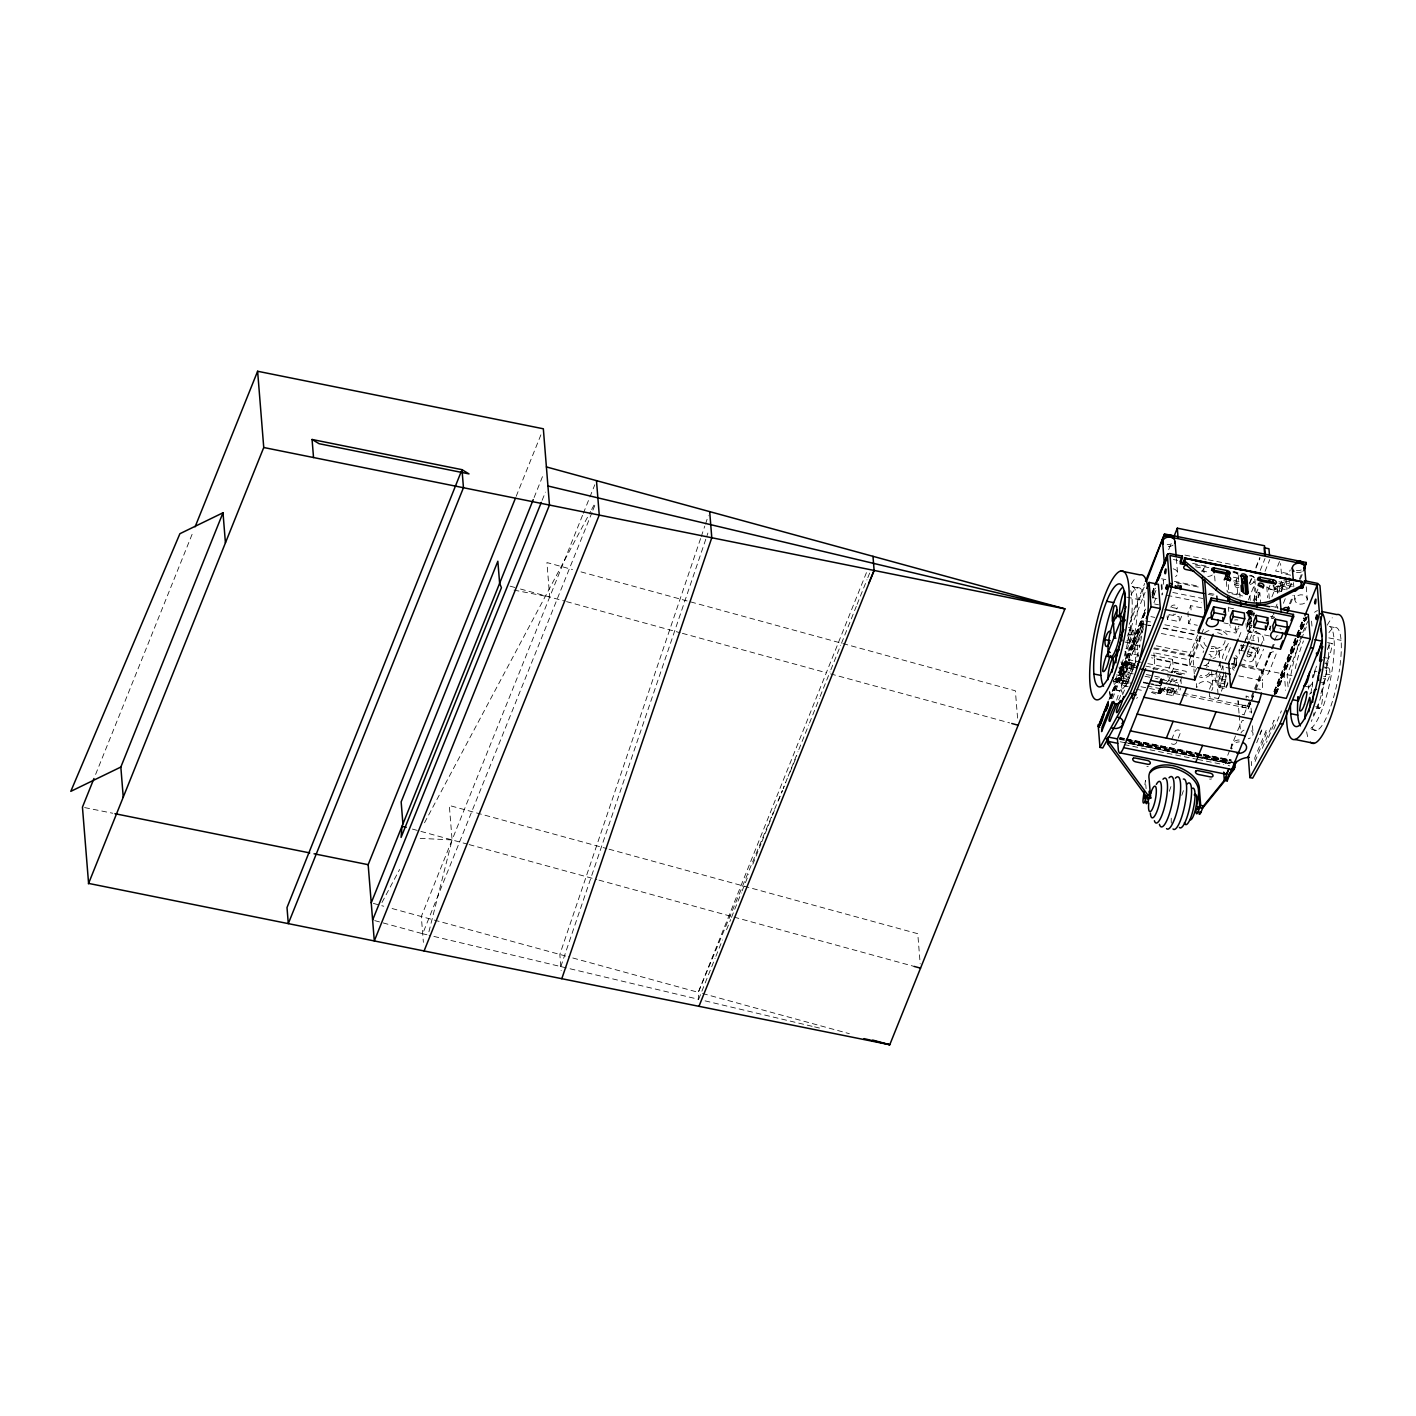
<?xml version="1.0" encoding="UTF-8"?>
<svg xmlns="http://www.w3.org/2000/svg" width="1416" height="1416" viewBox="0 0 1416 1416"><rect width="100%" height="100%" fill="white"/><g stroke="black" fill="none" stroke-linecap="round" stroke-linejoin="round"><path stroke-width="0.75" stroke-dasharray="5 3.75" d="M1319.677 681.999L1325.465 683.131A13.983 3.221 -78.6 0 0 1329.872 674.759L1329.925 672.688A13.965 3.221 -78.6 0 0 1328.137 667.892L1327.465 668.281A13.965 3.221 -78.6 0 0 1325.96 670.388M1320.933 693.539L1326.279 673.556L1326.81 662.352L1324.757 661.945M1312.207 687.096L1312.738 681.928M1236.044 664.069L1236.646 658.635L1235.513 657.502L1233.194 667.219L1234.327 668.352L1236.044 664.069L1232.61 663.378M1247.124 654.865C1245.761 658.776 1253.443 655.98 1247.85 654.723M1144.907 784.765L1145.438 780.446L1146.093 788.659M1128.8 683.539L1128.906 680.158L1128.092 681.078M1201.848 571.675L1203.848 568.329A6.23 4.726 -4.6 0 1 1208.308 566.913M1247.496 612.615L1249.337 610.349L1250.151 611.004L1247.921 613.783L1248.346 615.783L1250.717 613.535L1250.593 610.845L1246.452 612.526M1250.151 611.004L1250.505 612.685L1248.204 614.863M1313.676 676.476L1316.455 666.139M428.924 931.763L452.093 839.936L449.315 805.474L606.88 848.609M700.566 538.576L559.833 954.437L561.143 970.615M701.274 536.505L704.779 526.133M705.487 524.062L708.283 515.76M560.825 966.579L707.894 533.053M1169.28 791.332L1171.262 785.668M1181.758 795.385L1183.475 790.5M1327.305 649.714L1328.066 647.678A13.983 3.221 -78.6 0 1 1332.173 643.519L1326.969 642.475M1220.574 661.449L1214.981 675.609L1215.494 682.052L1224.327 683.84L1221.371 691.22M866.433 572.648L698.283 992.333L698.619 999.324L429.066 935.268M1250.487 616.19L1251.39 627.465L1249.532 627.093L1248.629 615.818L1250.487 616.19L1248.983 619.925L1247.124 619.535L1248.098 631.66L1270.046 636.067M95.615 774.41L193.479 530.876M516.185 496.326L541.691 432.871M534.097 497.547L543.107 475.086M582.525 515.335L421.313 916.524L423.384 942.366M583.339 513.3L589.091 498.998M589.906 496.963L594.826 484.715M374.709 920.612L422.694 933.746L592.1 512.203M592.915 510.149L595.393 504.007M698.619 999.324L704.371 985.005M705.186 982.952L715.045 958.402M715.876 956.349L722.443 939.976M726.55 929.746L730.656 919.515M731.47 917.462L741.329 892.894M742.143 890.859L748.728 874.486M752.834 864.238L761.047 843.777M761.861 841.724L771.72 817.174M772.534 815.12L774.995 808.979M778.287 800.801L782.393 790.57L772.198 815.014M787.314 778.287L783.207 788.517L785.774 782.411M788.146 776.234L797.987 751.666M798.819 749.63L808.678 725.063M809.492 723.027L819.351 698.46M820.165 696.406L830.024 671.857M830.838 669.803L840.697 645.236M841.529 643.2L856.308 606.349M857.123 604.313L866.981 579.746M867.796 577.693L870.274 571.568M1130.729 618.155L1144.677 583.445M1129.26 624.261L1144.836 585.481M1127.525 636.103L1145.101 592.384M1141.455 662.316L1128.623 659.732L1128.871 662.706L1121.596 680.83L1120.445 666.547L1121.791 663.166L1134.57 665.75M1134.729 667.715L1121.95 665.148L1122.959 662.653L1135.774 665.237M1168.678 549.691L1171.811 541.868M1108.958 699.734L1145.562 609.057M1151.951 592.879L1154.412 586.737M1109.666 698.796L1144.978 610.951M1152.358 592.561L1154.005 588.49M1109.932 698.69L1145.526 610.774M1152.093 594.419L1154.553 588.295M1110.533 698.584L1145.013 612.774M1152.412 594.384L1154.872 588.26M1110.87 698.566L1145.349 612.756M1151.934 596.419L1155.208 588.242M1111.224 698.584L1143.243 618.916M1152.27 596.437L1155.562 588.26M1135.88 662.157L1134.411 643.944L1143.208 622.084M1152.783 598.225L1155.987 590.277L1152.801 598.384M1112.569 698.495L1143.756 620.863M1128.163 686.601L1121.968 685.344L1118.552 681.061L1121.366 678.016L1128.623 659.732M1143.066 626.598L1127.083 666.352L1125.791 650.174M1138.783 655.236L1132.393 653.944L1142.163 629.624L1141.385 620.066M1125.561 672.37L1128.871 664.122L1134.659 665.29M1122.357 681.397L1129.703 663.077M1143.579 628.598L1137.19 644.51L1138.163 656.635M1153.969 602.756L1155.562 598.791M1121.968 685.344L1124.658 678.618L1121.26 674.335L1124.074 671.29L1130.287 672.547L1127.578 679.273L1130.977 683.556M1116.658 700.106C1122.003 681.361 1123.277 691.964 1118.516 700.017M1124.64 680.618A2.584 1.575 21.9 0 1 1126.977 683.574A2.584 1.575 21.9 0 1 1122.693 682.724A2.584 1.575 21.9 0 1 1124.64 680.618L1127.331 673.91A2.584 1.575 21.9 0 1 1129.685 676.848A2.584 1.575 21.9 0 1 1125.401 675.998A2.584 1.575 21.9 0 1 1127.331 673.91M1129.685 668.033A2.584 1.575 21.9 0 1 1132.039 670.989A2.584 1.575 21.9 0 1 1127.755 670.122A2.584 1.575 21.9 0 1 1129.685 668.033L1131.986 662.316M1124.906 683.981L1127.614 677.273M1129.968 671.396L1132.269 665.679M1122.622 694.654L1134.552 664.918A2.584 1.575 21.9 0 1 1130.641 664.971A2.584 1.575 21.9 0 1 1130.959 662.263A2.584 1.575 21.9 0 1 1134.588 664.493M1181.599 616.314L1179.457 621.677L1167.386 619.252L1170.271 612.101M1159.014 683.273L1161.297 677.574L1164.235 679.68M1159.492 683.432L1161.775 677.733M1201.494 607.818L1190.732 605.659L1187.865 612.809L1188.732 623.553L1197.334 625.288M1159.934 683.627L1162.235 677.928M1160.377 683.857L1162.66 678.158M1151.314 692.247C1166.926 699.787 1157.704 684.247 1163.067 678.423M1157.668 693.539L1163.439 678.707M1158.164 693.61L1161.226 686.017L1143.756 682.512M1158.66 693.645L1161.704 686.052M1151.332 655.112L1172.572 659.396L1167.651 671.662L1180.466 674.228M1159.12 693.628L1162.164 686.034M1159.562 693.575L1162.607 685.981M1159.952 693.486L1163.014 685.893M1160.323 693.344L1162.607 687.645M1160.642 693.167L1162.943 687.468M1188.732 623.553L1190.874 618.19M1160.908 692.955L1163.704 686.105M1177.032 689.203L1172.873 695.592L1166.66 694.353L1163.262 690.052L1164.607 686.689M1167.05 690.389L1168.395 687.025M1169.758 683.663L1172.112 677.804A2.584 1.575 21.9 0 0 1174.023 680.211A2.584 1.575 21.9 0 0 1176.944 679.645L1174.59 685.503M1172.979 678.352L1171.652 681.645L1155.651 678.423M1166.66 694.353L1169.351 687.627M1169.333 689.627A2.584 1.575 21.9 0 1 1171.669 692.583A2.584 1.575 21.9 0 1 1167.403 691.716A2.584 1.575 21.9 0 1 1169.333 689.627L1170.678 686.264M1169.598 692.99L1171.634 687.946M1171.882 692.229L1173.245 688.866M1172.873 695.592L1175.563 688.884L1166.076 687.025L1163.262 690.052M1197.582 634.952L1189.139 655.962L1189.918 665.52L1151.562 657.803M1182.024 676.6L1179.369 683.202L1175.51 682.423M1194.325 673.91L1192.856 655.714L1200.839 635.837M1201.635 633.837L1204.043 627.89M1147.155 685.981L1179.103 692.406L1180.732 688.388M1189.918 665.52L1199.671 641.218L1199.228 635.607L1189.458 659.909L1153.244 652.617M1171.652 739.595L1174.873 731.594A2.92 2.212 -4.6 0 1 1178.501 730.019A2.92 2.212 -4.6 0 1 1180.431 732.709L1176.413 742.727M1210.078 658.918L1206.875 666.936A2.92 2.212 -4.6 0 1 1206.556 667.467M1249.248 583.746L1252.399 575.923M1255.886 567.25L1259.815 557.479M1249.974 583.003L1253.213 574.931M1255.974 568.064L1260.045 557.922M1248.346 599.959L1254.682 584.171M1260.222 570.453L1265.001 558.524M1216.68 629.182L1236.044 633.076L1238.912 625.925M1216.981 680.901L1213.07 680.105L1209.052 690.371L1209.565 696.814L1218.397 698.601L1216.981 680.901L1220.68 671.662M1221.424 669.821L1222.911 666.139L1219.017 665.343M1225.229 660.352L1230.522 647.165L1226.628 646.369L1222.61 656.635L1222.946 660.936M1253.16 600.933L1257.921 589.091M1265.054 571.338L1269.816 559.497M1239.053 637.076L1242.239 629.129M1247.832 615.217L1249.425 611.234M1249.532 627.093L1249.408 613.871L1250.894 610.154L1251.355 615.801M1253.939 602.579L1255.443 598.862L1257.302 599.234M1256.523 600.703L1256.222 596.933L1257.992 592.49L1259.851 592.879L1260.753 604.154M1259.851 592.879L1258.063 597.304L1256.222 596.933M1218.397 698.601L1220.627 693.061M1234.947 657.466L1232.557 668.795L1234.097 670.352L1236.451 664.493L1237.283 657.059L1235.743 655.502M1239.372 653.997L1239.053 650.05L1241.071 645.041L1257.231 648.298L1257.673 653.714A8.478 5.168 21.9 0 0 1249.16 646.776M1251.709 619.854L1249.443 625.518L1249.956 632.032L1251.461 628.297L1249.602 627.925M1253.974 614.208L1254.434 613.075M1248.098 631.66L1250.381 625.996L1252.24 626.368M1241.726 649.148L1247.744 634.173M1241.071 645.041L1241.513 650.475L1243.761 644.846M1244.522 642.988L1247.531 635.501A8.478 5.168 21.9 0 1 1255.178 631.819A8.478 5.168 21.9 0 1 1263.692 638.74L1264.028 642.952M1269.285 598.685L1268.506 588.932L1270.046 585.127M1279.515 561.55L1275.674 571.091L1288.702 573.71L1290.242 569.905M1249.779 639.483L1253.78 629.554M1247.514 653.342L1251.425 643.59M1271.904 596.879L1274.205 591.145L1273.727 585.304M1274.86 589.516L1276.135 586.348L1282.648 587.658L1281.374 590.844L1274.86 589.516L1274.559 585.728M1250.009 656.528L1253.921 646.776M1240.168 663.874L1256.328 667.113L1255.213 653.307L1257.231 648.298M1253.266 659.874L1258.7 646.351M1285.374 582.029L1281.533 591.569L1268.506 588.932M1257.673 653.714L1259.921 648.103M1260.683 646.227L1263.692 638.74M1271.037 625.837L1269.533 629.571L1269.232 625.837M1256.328 667.113L1263.568 649.148M1283.392 603.305L1285.693 597.587M1280.507 585.498L1289.799 587.375L1293.64 577.834M1229.584 750.657L1225.566 760.675L1225.92 765.1L1229.637 765.844M1230.398 748.657L1236.841 732.621M1237.637 730.621L1242.133 720.638A2.92 2.212 -4.6 0 0 1243.602 720.337M1244.168 714.372L1250.576 698.442M1251.372 696.46L1253.762 690.477M1254.576 688.495L1261.762 670.582L1242.292 666.653M1182.006 694.99L1248.47 708.372L1249.532 703.292M1251.797 697.699L1273.94 642.581M1274.754 640.528L1277.214 634.403M1289.516 603.8L1292.808 595.623M1299.357 579.303L1302.649 571.126M1253.266 696.212L1248.027 709.221A2.92 2.212 -4.9 0 0 1251.461 711.929M1248.47 708.372L1255.231 691.557M1256.063 689.504L1274.913 642.563M1290.507 603.782L1293.782 595.605M1300.348 579.286L1304.455 569.073M1273.869 691.592L1303.428 618.049M1274.223 691.716L1304.03 617.801M1274.577 691.858L1304.136 618.314M1274.099 694.07L1296.26 638.917M1297.091 636.881L1304.472 618.491M1274.418 694.283L1296.578 639.112M1297.392 637.076L1304.791 618.686M1274.701 694.495L1296.861 639.342M1297.676 637.288L1305.888 616.863M1274.949 694.725L1297.109 639.572M1297.941 637.519L1306.154 617.093M1275.993 692.937L1297.339 639.82M1298.153 637.766L1306.366 617.341M1259.886 734.302L1261.532 730.214M1276.312 693.451L1306.543 617.606M1256.7 742.745L1259.16 736.603M1259.975 734.568L1262.435 728.443M1276.4 693.698L1307.499 616.491M1288.082 686.831L1287.109 674.689L1300.685 640.899M1301.481 638.917L1306.278 626.987M1255.125 761.436L1266.028 734.267L1266.559 729.559L1254.806 757.649L1254.895 761.932M1262.329 748.321L1274.081 720.231L1273.781 724.319L1266.541 742.409M1273.763 729.293L1281.427 710.867M542.133 500.326L545.443 492.131M771.348 817.05L698.283 992.333L568.365 956.773M790.022 772.216L796.819 755.914M1327.323 660.9A13.983 3.221 -78.6 0 0 1328.102 659.52L1328.881 657.785A13.983 3.221 -78.6 0 0 1332.173 643.519M381.966 902.523L399.613 869.459M424.517 822.767L590.596 511.477M591.64 509.53L594.738 503.689M1278.754 585.888L1277.037 588.012A6.23 4.726 -4.6 0 1 1267.32 587.074M1165.952 683.344L1168.766 680.3L1174.979 681.538M1233.566 581.073A6.23 4.726 -4.6 0 0 1236.398 579.834L1238.239 575.25A6.23 4.726 -4.6 0 0 1234.026 571.922M1251.195 623.305A6.23 4.726 -4.6 0 0 1248.346 624.545L1246.505 629.129A6.23 4.726 -4.6 0 0 1256.788 631.2M1308.26 687.114A13.983 3.221 -78.6 0 0 1308.862 687.202L1309.534 686.813A13.983 3.221 -78.6 0 0 1312.561 681.061M1246.381 612.473L1250.381 610.739L1250.824 611.624M1246.558 612.597L1250.93 612.579L1251.39 618.261M420.216 838.361L452.093 839.936M1239.018 713.168L1238.009 700.601A6.23 4.726 -4.6 0 0 1242.381 705.15L1243.974 705.31A6.23 4.726 -4.6 0 0 1249.478 702.92M514.026 590.118L549.709 597.003L546.93 562.559L572.489 569.551M1290.684 575.179L1281.374 573.303L1280.595 563.55M1184.909 555.072L1206.167 559.355M1208.308 559.78L1214.68 561.055M1216.804 561.497L1223.194 562.771M1225.318 563.196L1231.69 564.488M1233.832 564.913L1240.204 566.205M1283.799 580.719L1290.295 582.029M1173.439 559.532L1177.705 560.382M1192.591 563.391L1209.6 566.807M1233 571.533L1239.372 572.807M1195.387 564.913L1209.459 567.745M1233.106 572.506L1239.142 573.728M1249.195 575.746L1253.213 576.56L1253.355 578.454M1278.878 581.728L1294.95 584.967A2.92 2.212 -4.6 0 1 1295.64 585.18M1195.6 566.825L1203.706 568.453L1204.06 572.825M1278.896 583.587L1293.091 586.454M1201.706 570.825L1209.742 572.436M1233.389 577.197L1239.425 578.418M1277.161 586.012L1289.215 588.437M1285.285 589.516L1277.179 587.888L1277.71 594.437M1274.205 591.145L1281.639 592.649M1161.58 578.772L1165.846 579.622M1174.342 581.339L1199.865 586.472M1227.53 592.047L1240.292 594.614M1176.218 582.578L1199.83 587.339M1232.026 593.817L1242.752 595.977M1209.069 593.216L1215.512 594.508M1277.745 607.375L1275.887 607.004L1277.391 603.287L1277.816 608.668M1270.807 606.19L1278.843 607.8M1208.255 594.348L1214.68 595.64M1172.784 592.472L1202.839 598.508M1137.738 587.835L1130.676 586.419A52.516 12.089 -78.6 0 1 1134.552 634.704A52.516 12.089 -78.6 0 1 1112.622 689.291L1119.667 690.725M1329.288 626.456L1334.58 627.518M1166.996 595.322L1201.352 602.242M1229.247 607.853L1233.531 608.721M1270.506 616.314L1274.524 617.128L1274.081 618.243L1273.621 612.65M1249.408 613.871L1251.266 614.261L1252.753 610.526L1253.213 616.137M1273.214 618.668L1271.356 618.296L1272.842 614.579L1273.143 618.314M1152.128 597.534L1158.076 598.738M1126.676 597.127L1144.216 600.667M1328.81 637.89L1341.058 640.351M1154.606 603.995L1158.553 604.791M1171.864 607.446L1179.9 609.075M1250.31 625.164L1252.169 625.536M1223.867 622.898L1228.168 623.766M1168.997 614.597L1179.05 616.633L1179.457 621.677M1150.889 616.615L1154.837 617.411M1145.65 620.934L1152.04 622.226M1164.819 624.792L1194.644 630.793M1323.411 657.325L1328.615 658.387M1140.075 623.359L1150.73 625.5M1163.51 628.085L1195.458 634.51M1150.235 625.73L1141.703 624.031L1131.933 648.333L1138.322 649.625M1163.014 628.315L1197.104 635.182M1324.898 663.467L1326.951 663.892M1161.332 633.483L1199.671 641.218M1128.499 627.571L1131.95 628.261M1239.053 650.05L1255.213 653.307M1323.535 666.918L1328.721 667.963M1324.792 667.98L1326.827 668.405M1129.826 629.642L1133.526 630.385M1314.951 671.078L1316.986 671.485M1127.933 633.996L1133.136 635.041A14.16 3.257 -78.6 0 1 1128.676 643.43L1128.092 643.342A14.16 3.257 -78.6 0 1 1126.977 640.404M1326.42 674.051L1329.872 674.759M1233.212 657.944L1236.646 658.635M1323.712 676.264L1325.748 676.671M1323.305 678.618L1325.358 679.025M1132.942 641.094L1139.331 642.386M1156.376 645.82L1190.467 652.688M1125.136 642.067L1134.411 643.944M1154.323 647.944L1192.856 655.714M1231.301 663.449L1284.33 674.14L1285.622 690.318M1287.109 674.689L1292.666 675.821M1140.146 646.103L1131.614 644.386L1132.393 653.944M1153.598 648.793L1199.033 657.944M1231.477 664.476L1240.133 666.21M1322.048 683.999L1324.084 684.424M1230.84 668.44L1225.69 667.414L1227.23 668.971M1126.481 648.687L1130.18 649.431M1303.853 686.034L1309.057 687.079M1153.916 652.829L1154.412 658.9L1195.511 667.184M1238.788 675.892L1262.576 680.689A15.558 3.593 -78.6 0 1 1261.815 691.185M1147.827 663.608L1186.148 671.326L1186.378 674.299L1145.916 666.139M1128.871 662.706L1135.26 663.998M1152.783 668.653L1163.403 670.795M1176.891 673.786L1182.679 674.954M1123.136 664.865L1135.951 667.449M1219.512 685.893L1225.548 687.114M1120.445 666.547L1133.225 669.113M1118.888 667.148L1124.092 668.193A14.16 3.257 -78.6 0 0 1125.738 654.263L1125.525 652.758A14.16 3.257 -78.6 0 0 1124.145 650.776M1315.73 706.584L1320.916 707.628A13.983 3.221 -78.6 0 0 1322.562 693.751L1322.349 692.265A13.983 3.221 -78.6 0 0 1322.013 691.167M1219.247 687.415L1225.283 688.636M1316.083 707.947L1319.535 708.637M1119.242 668.494L1122.711 669.184M1146.305 674.529L1152.535 675.786M1154.606 676.193L1161.297 677.574M1133.278 673.928L1123.702 671.998L1122.959 662.653M1145.031 676.282L1153.527 677.999M1116.498 674.866L1120.463 675.662M1143.261 682.123L1153.633 684.211M1121.366 678.016L1128.8 679.45M1143.314 682.76L1158.182 685.769A2.69 1.646 21.9 0 1 1160.518 687.804L1160.465 691.822A3.168 1.929 21.9 0 1 1158.005 692.955L1151.243 691.61M1114.463 679.397L1130.11 682.547M1183.316 693.256L1248.31 706.354M1112.852 681.061L1127.968 684.105M1140.942 686.725L1179.847 694.548M1136.464 689.256L1142.818 690.548M1316.508 730.408L1309.464 728.992A52.516 12.107 -78.6 0 0 1330.137 681.061A52.516 12.107 -78.6 0 0 1330.562 627.023M1119.914 737.541L1124.198 738.391M1126.34 738.833L1231.318 759.967M1119.914 737.842L1124.18 738.71M1126.322 739.134L1231.07 760.233M1119.667 738.143L1231.106 760.587M1119.578 738.497L1123.861 739.364M1126.003 739.789L1231.017 760.941M1119.49 738.851L1123.773 739.718M1125.915 740.143L1194.485 753.967M1196.626 754.392L1230.911 761.295M1119.56 739.329L1126.056 740.621M1128.216 741.064L1234.841 762.534M1130.039 741.754L1194.343 754.71M1196.485 755.135L1232.911 762.481M1129.986 742.126L1194.272 755.082M1202.839 756.799L1232.84 762.852M1129.933 742.497L1194.237 755.436M1202.803 757.171L1230.663 762.781M1129.915 742.834L1194.201 755.79M1202.768 757.507L1230.628 763.118M1129.897 743.17L1194.184 756.109M1196.325 756.533L1230.61 763.454M1124.428 742.373L1229.672 763.56M1120.145 741.754L1126.587 743.064M1128.729 743.489L1229.69 763.808M1124.233 744.621L1195.635 758.994M1197.794 759.436L1223.76 764.658M84.624 807.58L112.749 813.244M422.694 933.746L426.942 934.755M705.062 1000.864L812.448 1026.388M814.589 1026.883L821.032 1028.423M1157.775 685.043L1160.023 686.017M581.003 571.887L840.785 642.988M842.909 643.572L1015.378 690.796L1017.803 720.939M510.061 586.153L518.415 588.437M520.486 589.021L564.435 601.039M566.542 601.623L680.264 632.757M682.388 633.324L826.342 672.742M830.608 673.892L1009.626 722.903M609.022 849.193L917.763 933.71L920.188 963.853M412.445 829.086L466.979 844.007M469.121 844.591L596.826 879.548M598.968 880.133L914.152 966.42M373.328 903.39L383.754 906.24M392.09 908.523L566.241 956.189M702.548 993.501L849.335 1033.68M1248.186 610.331L1250.717 613.535L1246.77 612.739L1250.328 614.208L1247.956 610.721M1246.08 612.597L1249.39 615.199L1247.514 611.163M1172.271 688.264L1175.687 692.566M1113.489 679.769L1114.427 685.415A52.516 12.107 -78.6 0 0 1138.836 649.537M1229.849 624.58L1229.991 625.801M1258.647 642.014L1258.098 637.306A2.744 1.681 21.9 0 0 1255.479 635.536A2.744 1.681 21.9 0 0 1253.072 636.297L1253.302 640.935M1311.57 621.128L1312.207 629.217M1306.242 586.808L1307.269 599.464A6.23 4.726 -4.6 0 1 1297.746 603.588A6.23 4.726 -4.6 0 1 1298.153 595.41A6.23 4.726 -4.6 0 1 1307.269 599.464M1293.481 582.649L1293.835 586.879M1294.507 595.304L1294.843 599.517M1289.02 577.622L1289.799 587.375M1286.135 580.117L1286.914 589.87M1282.648 587.658L1282.029 580.064L1280.754 583.25L1281.374 590.844M1279.073 585.781L1279.728 593.393M1266.789 586.897L1267.656 597.817M1269.94 626.208L1270.294 630.58M1257.992 592.49L1258.647 600.579M1254.841 579.232L1255.372 585.781M1255.55 587.959L1256.594 601.057M1261.762 670.582L1262.576 680.689M1254.877 600.101L1253.868 582.507A2.92 2.212 -4.6 0 0 1254.965 581.693M1249.921 596.101L1250.257 600.402M1247.85 620.314L1248.204 624.668M1247.531 635.501L1247.868 639.696M1246.009 623.536L1246.487 628.97M1251.443 713.098L1250.593 702.566A6.23 4.726 -4.6 0 1 1243.337 707.292A6.23 4.726 -4.6 0 1 1238.434 701.398M1252.452 725.753L1253.125 734.178M1250.151 701.77L1250.31 703.787M1238.257 575.409L1238.965 584.153M1239.673 592.879L1240.027 597.251M1236.54 579.71L1237.956 597.163M1246.222 698.017L1246.045 695.999A6.23 4.726 -4.6 0 1 1248.77 697.221M1251.319 761.472L1251.656 765.631M1238.965 581.498A2.92 2.212 -4.6 0 0 1234.504 583.445L1234.663 585.339A2.92 2.212 -4.6 0 0 1238.929 587.233M1242.381 705.15L1242.54 707.168M1235.513 626.633L1236.044 633.076M1239.177 715.275L1240.363 730.019M1228.292 584.613L1229 593.357M1226.398 581.48L1227.212 591.817M1228.433 607.11L1228.787 611.464M1231.318 745.754L1231.46 747.648M1225.265 672.069L1225.902 679.928L1217.07 678.158L1216.539 671.697M1222.911 666.139L1223.229 670.069M1223.371 672.034L1224.327 683.84M1214.627 575.993L1215.158 582.542M1219.247 652.457L1219.902 660.458M1220.061 662.458L1220.539 668.458A8.071 6.124 -4.6 0 0 1219.619 665.396M1211.6 671.485L1212.892 687.486M1190.732 605.659L1191.086 609.96M1196.467 683.556L1196.785 687.557A8.071 6.124 -4.6 0 1 1207.228 681.574A8.071 6.124 -4.6 0 1 1211.653 690.548M1176.377 558.594L1177.563 573.338M1180.944 680.016L1181.227 683.574M1178.448 684.247L1179.103 692.406M1172.572 659.396L1173.333 668.741L1168.395 680.99L1167.828 673.874M1167.12 615.889L1167.386 619.252M1163.687 584.295L1163.35 579.994L1161.846 583.711L1162.713 594.455M1161.155 584.861L1161.97 594.986M1121.791 663.166L1121.95 665.148M1120.729 674.423L1122.251 693.309M1109.666 691.256L1110.339 699.699M1253.78 612.031L1254.08 615.801M1251.832 610.119L1252.275 615.765M1317.942 704.566L1317.96 705.203A13.983 3.221 -78.6 0 0 1320.916 707.628M1274.312 585.888A2.92 1.788 21.9 0 1 1272.931 585.87M1238.77 585.339A2.92 2.212 -4.6 0 1 1234.504 583.445M1177.51 584.029A2.92 2.212 -4.6 0 1 1179.015 584.029M1234.663 585.339A2.92 2.212 -4.6 0 1 1239.124 583.392M1255.815 690.105A2.92 2.212 -4.8 0 1 1260.86 690.07M1242.204 714.319A2.92 2.212 -4.6 0 1 1244.222 714.956M1137.402 697.327A2.92 2.212 -4.6 0 1 1136.605 698.318M1277.851 636.014A2.92 2.212 -4.3 0 1 1277.781 635.43M1176.094 743.258A2.92 2.212 -4.6 0 1 1170.837 741.612M1208.963 654.21A2.92 2.212 -4.6 0 1 1210.892 656.918A5.717 4.337 -4.6 0 0 1216.893 652.475A5.717 4.337 -4.6 0 0 1211.423 648.156M1225.105 640.581A10.691 8.107 -4.6 0 1 1211.264 648.493M1206.591 646.404A10.691 8.107 -4.6 0 1 1204.22 638.581M1217.583 632.757A10.691 8.107 -4.6 0 1 1222.274 634.846M1228.345 643.43A14.585 11.062 -4.6 0 1 1210.114 651.36M1203.742 648.51A14.585 11.062 -4.6 0 1 1202.095 635.147M1204.538 632.846A14.585 11.062 -4.6 0 1 1211.193 629.943M1214.981 629.536A14.585 11.062 -4.6 0 1 1227.318 635.023M1211.512 778.889A2.92 1.788 21.9 0 1 1209.583 779.048M1148.234 766.445A2.92 1.788 21.9 0 1 1146.872 766.428M1173.191 568.79A6.23 4.726 -4.6 0 1 1175.581 576.684M1251.478 730.833A6.23 4.726 -4.6 0 1 1248.293 738.763M1240.982 733.01A6.23 4.726 -4.6 0 1 1244.027 730.125M1232.186 748.639A7.593 5.753 -4.6 0 1 1233.053 742.25A7.593 5.753 -4.6 0 1 1241.124 740.143M1231.655 749.153A7.593 5.753 -4.6 0 1 1239.319 741.86M1301.41 571.958A6.23 4.726 -4.6 0 1 1295.197 571.993M1173.032 545.089A6.23 4.726 -4.6 0 1 1166.979 546.328L1166.819 544.31A6.23 4.726 -4.6 0 0 1171.545 543.815M1118.003 672.37A6.23 4.726 -4.6 0 1 1120.622 677.68A6.23 4.726 -4.6 0 1 1114.445 681.22M1119.082 671.096A6.23 4.726 -4.6 0 1 1115.897 679.025M1301.251 569.94A6.23 4.726 -4.6 0 1 1295.038 569.958M1171.333 823.156A25.7 5.929 -78.6 0 1 1171.244 818.183M1212.291 574.967A6.23 4.726 -4.6 0 1 1207.83 576.383M1250.08 584.401A6.23 4.726 -4.6 0 0 1252.912 583.162L1254.753 578.578A6.23 4.726 -4.6 0 0 1250.54 575.25M1154.412 658.9A15.558 3.593 -78.6 0 1 1153.651 669.414M1129.136 630.12A9.717 2.248 -78.6 0 1 1130.534 638.581A9.717 2.248 -78.6 0 1 1125.915 648.51M1130.729 590.667A52.516 12.107 -78.6 0 1 1129.366 633.642A52.516 12.107 -78.6 0 1 1115.1 679.769M1133.136 635.041A14.16 3.257 -78.6 0 0 1131.366 628.191L1130.676 628.58A14.16 3.257 -78.6 0 0 1129.172 630.686M1124.092 668.193A14.16 3.257 -78.6 0 1 1121.136 665.697L1121.065 663.839A14.16 3.257 -78.6 0 1 1121.153 661.697M1329.075 643.678A52.516 12.107 -78.6 0 1 1313.588 716.231M1110.817 697.079A65.738 15.169 -78.6 0 1 1109.719 691.875M1131.437 583.728A65.738 15.169 -78.6 0 1 1135.437 578.117M1307.694 736.656A65.738 15.134 -78.6 0 1 1306.614 731.417M1308.384 689.185A65.738 15.134 -78.6 0 1 1309.057 685.008M1327.252 625.146A65.738 15.134 -78.6 0 1 1332.279 617.765M1289.41 683.202A65.738 15.134 -78.6 0 1 1307.959 621.27M1314.579 612.332A65.738 15.134 -78.6 0 1 1317.553 610.668M1328.951 632.669A52.516 12.107 -78.6 0 1 1339.111 671.963M1338.474 675.804A52.516 12.107 -78.6 0 1 1311.251 725.116M1310.933 693.521A52.516 12.107 -78.6 0 1 1312.614 682.123M1314.526 672.494A52.516 12.107 -78.6 0 1 1315.411 668.706M1295.233 668.6A52.516 12.124 -78.6 0 1 1303.499 640.935M1131.083 594.525A52.516 12.107 -78.6 0 1 1144.216 614.65M1143.508 622.898A52.516 12.107 -78.6 0 1 1142.252 632.279M1141.615 636.103A52.516 12.107 -78.6 0 1 1139.278 647.643M1314.083 712.708A13.912 3.204 -78.6 0 1 1313.482 715.186M1312.066 719.629A13.912 3.204 -78.6 0 1 1311.304 721.434M1324.863 683.043A13.983 3.221 -78.6 0 1 1324.013 681.521M1326.58 661.838A13.983 3.221 -78.6 0 1 1325.889 662.352M1309.658 694.194A13.983 3.221 -78.6 0 1 1311.712 692.707M1115.914 678.122A14.16 3.257 -78.6 0 1 1115.171 680.264M1214.273 674.405A8.071 6.124 -4.6 0 1 1206.574 672.865M1205.671 665.467A8.071 6.124 -4.6 0 1 1208.715 663.201M1251.337 621.128A4.867 3.682 -4.6 0 1 1246.505 623.89M1248.133 616.615A4.867 3.682 -4.6 0 1 1251.425 619.199M1175.599 614.155A3.31 2.513 -4.6 0 1 1173.068 614.155M1170.855 607.216A3.31 2.513 -4.6 0 1 1175.492 605.216A3.31 2.513 -4.6 0 1 1176.643 609.057M1211.512 646.369A8.071 6.124 -4.6 0 1 1219.229 651.661A8.071 6.124 -4.6 0 1 1212.981 658.422M1203.14 652.546A8.071 6.124 -4.6 0 1 1203.494 650.953M1210.379 674.565A8.071 6.124 -4.6 0 1 1199.264 676.848M1195.493 671.556A8.071 6.124 -4.6 0 1 1196.732 668.494M1203.865 665.396A8.071 6.124 -4.6 0 1 1209.476 667.166M1209.193 672.653A5.912 4.478 -4.6 0 1 1200.396 675.432M1174.36 672.511A2.584 1.575 21.9 0 1 1177.333 671.503A2.584 1.575 21.9 0 1 1179.032 674.264M1238.947 628.633A6.23 4.726 -4.6 0 1 1230.557 626.934M1234.681 619.978A6.23 4.726 -4.6 0 1 1237.885 619.96M1279.993 628.615A6.23 4.726 -4.6 0 1 1281.25 629.359M1247.319 653.82A6.036 3.682 21.9 0 1 1253.072 660.316A6.036 3.682 21.9 0 1 1243.779 659.697M1241.513 650.475A8.478 5.168 21.9 0 1 1243.673 647.2M1257.355 647.802A6.036 3.682 21.9 0 1 1249.231 646.174M1251.266 640.138A6.036 3.682 21.9 0 1 1254.257 640.722M1222.645 676.459A7.204 1.664 -78.6 0 1 1220.486 685.893A7.204 1.664 -78.6 0 1 1218.344 685.238A7.204 1.664 -78.6 0 1 1220.114 675.697M1222.15 676.211A5.646 1.292 -78.6 0 1 1220.645 684.388A5.646 1.292 -78.6 0 1 1218.804 683.822A5.646 1.292 -78.6 0 1 1220.645 675.751M1227.902 682.99A7.204 1.664 -78.6 0 1 1224.468 687.433A7.204 1.664 -78.6 0 1 1226.698 675.697M1227.601 682.689A5.646 1.292 -78.6 0 1 1224.911 686.176A5.646 1.292 -78.6 0 1 1226.663 676.972M1127.614 639.749C1128.41 643.554 1129.083 633.377 1127.614 639.749M1270.435 653.449L1262.966 672.051A2.92 2.212 -4.6 0 0 1264.895 674.742A2.92 2.212 -4.6 0 0 1268.541 673.166L1276.011 654.564A2.92 2.212 -4.8 0 0 1274.081 651.856A2.92 2.212 -4.8 0 0 1270.435 653.449M1132.358 646.227A9.717 2.248 -78.6 0 0 1134.092 630.562A9.717 2.248 -78.6 0 0 1129.118 642.935A9.717 2.248 -78.6 0 0 1132.358 646.227"/><path stroke-width="1.5" d="M1234.911 764.87L1235.761 762.728L1233.973 764.675L1234.911 764.87L1235.124 762.534M1182.944 564.276L1185.05 557.886L1182.944 564.276L1180.165 563.71L1182.466 557.992L1170.041 555.497L1172.324 583.941L1163.35 618.102L1132.889 693.911L1102.745 747.967L1099.966 747.4L1098.143 724.638A18.231 13.806 -4.5 0 1 1099.559 725.293L1098.285 726.302L1108.285 701.345M1107.294 737.878L1107.613 743.595L1146.765 796.872L1149.544 797.438L1149.049 791.279M1170.342 586.808L1170.377 585.569M1150.748 798.359L1150.571 797.297M1144.093 791.243L1143.296 797.721A5.841 1.345 -78.6 0 0 1143.261 802.784A5.841 1.345 -78.6 0 0 1145.031 801.173L1147.615 794.73L1108.48 741.453L1108.108 737.028L1117.401 738.886L1118.357 750.232A15.558 3.593 -78.6 0 0 1123.614 747.683L1231.796 769.454A15.558 3.593 -78.6 0 1 1229.973 773.065M1196.626 806.253L1199.37 788.977A26.408 16.107 21.9 0 0 1191.599 774.747C1181.599 766.64 1167.085 761.702 1154.783 767.33A26.408 16.107 21.9 0 0 1149.084 778.853L1150.412 795.296L1147.827 801.721A5.841 1.345 -78.6 0 1 1145.792 802.217M1113.949 636.51C1114.498 641.802 1114.941 630.385 1114.87 636.28M1309.517 708.372L1309.782 706.637A13.912 3.204 -78.6 0 0 1309.641 697.38L1305.587 710.018A13.983 3.221 -78.6 0 0 1304.862 719.045M1114.091 638.244L1114.746 634.563M1321.022 642.97L1320.508 645.501A13.983 3.221 -78.6 0 1 1316.951 655.714A13.983 3.221 -78.6 0 1 1316.473 652.935M1113.896 701.433L1101.595 731.594L1102.108 726.886L1112.25 701.663M1147.987 797.81L1147.615 799.19M1099.966 747.4L1130.11 693.344L1160.571 617.553L1169.545 583.374L1167.297 554.452L1169.527 553.532L1182.307 556.099L1182.466 557.992M1249.885 777.596L1280.029 723.541L1310.473 647.731L1319.464 613.57L1317.163 585.109L1304.738 582.613L1304.578 580.719L1317.747 583.427L1319.96 585.675L1322.243 614.119L1313.269 648.298L1282.808 724.089L1252.664 778.145L1249.885 777.596L1248.31 756.746M561.798 978.704L711.788 537.744L709.682 511.619M1112.463 620.987L1116.994 609.694M1150.677 798.022L1150.305 794.252M1150.783 793.226L1151.757 790.464A13.009 2.991 -78.6 0 1 1156.341 790.978A13.009 2.991 -78.6 0 1 1151.757 810.129A13.009 2.991 -78.6 0 1 1148.765 802.978M1322.119 648.67L1322.863 646.634M1125.348 608.792L1126.109 606.721M1150.128 794.748L1151.35 791.65M461.174 471.723L287.006 907.567L288.298 923.621L463.457 487.724L462.005 469.67L312.069 439.473L313.538 457.545M93.969 778.499L82.447 807.138L88.588 883.407L889.761 1044.743L1064.92 608.862L546.399 466.926M195.125 526.787L257.624 371.257L543.337 428.783L549.461 505.052L374.302 940.95L368.16 864.68L515.371 498.361M120.838 767.047L223.002 512.769L179.903 533.708L70.8 791.349L120.838 767.047L123.245 797.155M88.429 883.796L263.748 447.509L257.624 371.257M371.24 902.824L533.266 499.582M424.074 950.968L599.251 515.07L596.472 480.626M698.955 1006.333L874.115 570.436L872.982 556.311M1114.976 635.023L1120.729 620.668L1122.782 621.075A14.16 3.257 -78.6 0 0 1125.366 619.96M1145.491 581.41L1164.554 533.974L1306.136 562.471L1304.455 569.073L1304.278 567.055A6.23 4.726 -4.6 0 1 1303.605 568.188M1146.482 581.392L1164.554 533.974M1146.695 588.401L1149.102 582.436L1158.377 584.312L1160.323 608.579L1136.358 668.21M1173.386 537.956L1177.315 528.186L1264.523 545.744L1265.302 555.444M1154.996 585.109L1167.74 553.886M1098.993 725.364L1108.02 702.885M1155.651 584.401L1167.138 555.798M1099.258 725.258L1108.285 702.779M1156.73 582.241L1167.687 555.603M1099.86 725.134L1103.967 714.921M1105.613 710.832L1108.073 704.708M1158.146 580.082L1160.624 573.958M1163.899 565.78L1166.359 559.656M1100.197 725.116L1102.675 718.992M1105.949 710.814L1108.409 704.69M1146.252 618.633L1151.049 606.721L1149.102 582.436M1115.1 703.982C1115.012 705.327 1106.162 722.054 1109.949 721.364L1116.958 703.894M1120.286 700.477C1113.153 715.346 1116.923 719.363 1123.702 696.513M1182.307 556.099L1180.006 561.816L1182.803 562.382M1107.613 743.595L1108.48 741.453L1117.755 743.312M1300.932 582.295L1301.764 581.392L1301.339 587.357L1273.285 601.605A42.038 25.647 21.9 0 1 1215.955 590.065L1184.643 563.851L1185.245 558.559M1117.401 738.886L1145.597 668.706M1123.614 747.683L1150.624 680.459A15.558 3.593 -78.6 0 0 1153.261 671.414M1211.512 570.312A2.92 1.788 21.9 0 1 1213.441 570.152L1214.308 568.011L1227.283 570.63A2.92 1.788 21.9 0 1 1230.221 573.091A2.92 1.788 21.9 0 1 1227.601 574.418L1214.609 571.798A2.92 1.788 21.9 0 1 1211.671 569.338A2.92 1.788 21.9 0 1 1214.308 568.011M1211.246 597.906L1198.184 630.439L1198.361 632.722L1280.56 649.271L1293.64 616.739L1293.445 614.455L1211.246 597.906L1211.441 600.189L1198.361 632.722M1215.955 590.065L1216.822 587.923L1185.511 561.71M1229.3 575.692A2.92 1.788 21.9 0 0 1226.433 572.772L1227.283 570.63M1213.601 606.809L1211.087 613.057L1211.547 618.863L1223.088 621.199L1225.601 614.951L1225.141 609.128L1213.601 606.809L1214.061 612.615L1211.547 618.863M1130.375 730.868L1166.359 738.125L1173.121 721.31M1179.864 704.513L1186.626 687.716M1141.278 669.202L1194.803 679.981L1213.176 634.262M1223.884 612.261L1225.141 609.128M1232.734 610.668L1230.221 616.916L1230.699 622.721L1242.239 625.058L1244.753 618.792L1244.275 612.986L1232.734 610.668L1233.212 616.473L1230.699 622.721M1248.115 592.348L1247.248 594.508L1245.974 578.578L1246.823 576.418A2.92 1.788 21.9 0 0 1243.903 573.976A2.92 1.788 21.9 0 0 1241.266 575.303L1242.54 591.233A2.92 1.788 21.9 0 0 1245.478 593.693A2.92 1.788 21.9 0 0 1248.115 592.348L1246.823 576.418M1245.284 604.048L1246.151 601.906M1257.302 579.923A2.92 1.788 21.9 0 1 1259.638 579.463L1260.505 577.321L1273.497 579.923A2.92 1.788 21.9 0 1 1276.418 582.383A2.92 1.788 21.9 0 1 1273.798 583.728L1260.806 581.109A2.92 1.788 21.9 0 1 1257.868 578.648A2.92 1.788 21.9 0 1 1260.505 577.321M1238.257 639.076L1228.663 662.918L1230.61 687.202L1286.277 698.407L1310.243 638.775L1308.295 614.491L1280.453 608.898M1195.794 762.215L1202.556 745.4M1209.299 728.603L1216.061 711.805M1256.187 615.376L1253.673 621.624L1254.151 627.447L1265.692 629.766L1268.205 623.518L1267.727 617.712L1256.187 615.376L1256.665 621.199L1254.151 627.447M1275.427 584.029A2.92 1.788 21.9 0 0 1272.63 582.082L1273.497 579.923M1230.61 687.202L1248.983 641.483M1273.285 601.605L1274.152 599.464L1302.207 585.215M1266.47 620.827L1267.727 617.712M1284.843 633.625L1287.356 627.376L1286.879 621.571L1275.338 619.235L1272.825 625.483L1273.303 631.306L1310.243 638.775M1196.148 809.881A5.841 1.345 -78.6 0 0 1196.449 813.669A5.841 1.345 -78.6 0 0 1198.095 811.846L1200.697 805.421L1199.37 788.977M1273.303 631.306L1275.816 625.058L1275.338 619.235M1198.998 813.74A5.841 1.345 -78.6 0 0 1200.892 812.412L1203.476 805.97L1224.327 780.322L1228.929 768.888A15.558 3.593 -78.6 0 1 1223.884 772.428M1287.233 611.942L1288.861 607.853M1301.092 584.206L1301.959 582.047M1304.578 580.719L1302.437 588.33L1299.658 587.782M1302.437 588.33L1304.738 582.613M1280.383 646.988L1282.825 640.899M1285.285 634.793L1288.542 626.668M1291.003 620.562L1293.445 614.455M1223.689 772.233L1224.327 780.322L1227.194 780.906L1258.806 702.248A15.558 3.593 -78.6 0 0 1261.426 693.185M1150.27 772.481A26.408 16.107 21.9 0 1 1178.732 769.738A26.408 16.107 21.9 0 1 1198.502 791.119L1199.83 807.562L1202.609 808.129L1234.327 769.118L1234.841 762.534M1247.921 757.436L1272.842 695.433M1304.862 615.765L1317.163 585.109M1292.773 699.716L1298.33 700.832L1322.314 641.2L1320.349 616.933M372.62 920.046L541.319 502.361M1304.897 565.533L1306.136 562.471M869.017 582.666L874.115 570.436M1226.238 575.303L1227.955 573.179A6.23 4.726 -4.6 0 1 1229.283 572.418M1313.358 674.919L1312.756 677.467M1228.274 775.472L1235.195 766.959M1233.973 764.675L1235.938 762.534A18.231 13.806 -4.7 0 1 1247.62 757.454L1249.301 757.312M1184.679 557.975L1301.835 581.498M1303.658 686.158L1304.331 685.769A13.983 3.221 -78.6 0 0 1305.835 683.645M1225.601 575.179A2.92 2.212 -4.6 0 1 1227.017 573.834L1227.938 580.259M1233.956 764.428L1234.894 764.605M1106.321 738.975L1107.259 739.17L1106.321 738.71M1164.713 535.991L1306.295 564.506M1184.572 558.116L1301.923 581.817M1184.466 558.311L1299.003 581.374M1195.157 560.718L1218.928 565.497M1223.247 566.365L1240.54 569.851M1251.337 572.029L1268.63 575.515M1279.445 577.693L1290.242 579.87M1213.441 570.152L1226.433 572.772M1259.638 579.463L1272.63 582.082M1240.292 575.816L1244.469 576.507A6.23 4.726 -4.6 0 1 1245.797 575.746M1193.883 571.108L1185.776 569.48A2.92 2.212 -4.6 0 1 1183.847 566.772A2.92 2.212 -4.6 0 1 1187.493 565.196M1120.711 571.002L1140.004 574.878A65.738 15.169 -78.6 0 1 1143.296 643.643A65.738 15.169 -78.6 0 1 1113.595 702.513M1321.836 611.553L1336.846 614.562A65.738 15.134 -78.6 0 1 1340.049 683.574A65.738 15.134 -78.6 0 1 1310.455 742.161M1169.545 583.374L1172.324 583.941M1319.464 613.57L1322.243 614.119M1169.722 586.596L1203.972 593.499M1256.912 604.154L1269.763 606.738M1211.441 600.189L1293.64 616.739M1214.061 612.615L1225.601 614.951M1233.212 616.473L1244.753 618.792M1256.665 621.199L1268.205 623.518M1275.816 625.058L1287.356 627.376M1151.049 606.721L1160.323 608.579M1165.244 609.57L1203.777 617.341M1314.88 639.713L1322.314 641.2M1106.657 601.251L1113.719 602.667M1160.571 617.553L1163.35 618.102M1310.473 647.731L1313.269 648.298M1118.091 615.447L1120.127 615.854A14.16 3.257 -78.6 0 0 1123.72 605.552L1124.216 603.004A14.16 3.257 -78.6 0 0 1124.481 591.091A14.16 3.257 -78.6 0 0 1120.392 603.942L1120.003 606.455A14.16 3.257 -78.6 0 0 1120.127 615.854M263.748 447.509L1064.92 608.862L547.939 485.989M1119.684 635.111L1121.72 635.519A14.16 3.257 -78.6 0 0 1122.021 640.775M1115.897 638.191L1113.861 637.784L1108.091 652.121L1110.126 652.546M1203.352 658.812L1229.318 664.033M1110.887 632.846A14.16 3.257 -78.6 0 0 1110.02 631.324L1109.418 631.235A14.16 3.257 -78.6 0 0 1104.976 639.625L1110.179 640.669M1115.525 650.298A21.399 4.938 -78.6 0 0 1119.33 615.818A21.399 4.938 -78.6 0 0 1108.374 643.076A21.399 4.938 -78.6 0 0 1115.525 650.298L1117.578 650.723A14.16 3.257 -78.6 0 1 1119.525 649.926M1197.688 667.626L1230.132 674.158M1106.303 656.104L1109.755 656.794M1110.728 657.36L1112.781 657.767A14.16 3.257 -78.6 0 1 1112.905 667.166L1112.516 669.68A14.16 3.257 -78.6 0 1 1112.02 672.228M1150.624 680.459L1258.806 702.248M1093.895 673.998L1100.94 675.414M1290.737 713.682L1297.782 715.115M1130.11 693.344L1132.889 693.911M1280.029 723.541L1282.808 724.089M1143.88 697.274L1252.045 719.045M1294.95 739.471L1314.243 743.365M1137.119 714.071L1245.301 735.86M1166.359 738.125L1238.54 752.657M1119.649 752.799L1224.964 774.003M1147.615 794.73L1150.412 795.296M1145.031 801.173L1147.827 801.721M1198.095 811.846L1200.892 812.412M114.926 813.687L309.732 852.91M314.051 853.777L368.16 864.68M1200.697 805.421L1203.476 805.97M863.99 1038.618L889.761 1044.743L872.734 1040.087M1011.767 723.487L1018.157 725.24M406.18 827.369L402.002 826.218L401.082 837.422L501.441 587.675L499.636 583.303L497.848 561.232L401.153 801.881L402.923 823.953M914.152 966.42L920.542 968.155M1133.756 698.902L1133.065 698.69A2.92 2.212 -4.6 0 1 1134.729 694.548L1135.49 694.619A2.92 2.212 -4.6 0 1 1136.181 694.831M1098.285 726.532L1099.701 727.187M462.005 469.67L469.015 473.9L319.096 443.704L312.069 439.473M1243.496 591.835L1242.487 579.852L1244.345 576.631L1245.744 594.101M1304.72 567.851L1305.747 580.489M1300.189 561.285L1300.348 563.303M1292.295 567.905L1293.321 580.542M1298.012 696.796L1298.33 700.832M1279.958 596.702L1281.179 611.977M1269.479 555.196L1268.948 548.753L1264.134 547.78L1264.647 554.222M1265.373 625.89L1265.692 629.766M1256.771 603.251L1257.125 607.606M1241.053 585.41L1241.531 591.392M1240.381 601.623L1240.735 605.977M1229.353 597.729L1229.69 602.083M1226.875 571.922L1227.017 573.834M1227.619 596.755L1227.973 601.127M1235.602 760.835L1235.761 762.728M1222.769 617.323L1223.088 621.199M1216.822 596.083L1217.14 600.119M1226.893 777.172L1227.194 780.906M1204.591 579.374L1206.875 607.765M1202.326 577.109L1205.317 614.225M1194.485 675.945L1194.803 679.981M1184.378 560.701L1184.643 563.851M1177.315 528.186L1178.094 537.868M1175.032 541.726L1176.218 556.488M1170.501 535.16L1170.66 537.177M1162.713 538.54L1162.872 540.558M1164.465 564.966L1162.607 541.797A6.23 4.726 -4.6 0 1 1169.864 537.071A6.23 4.726 -4.6 0 1 1174.749 542.947M1113.295 622.491L1114.321 635.182M223.002 512.769L225.427 542.877M1234.097 766.162L1234.327 769.118M1241.106 576.277A2.92 1.788 21.9 0 1 1244.115 576.471A2.92 1.788 21.9 0 1 1245.974 578.578M1224.274 579.923A2.92 1.788 21.9 0 1 1226.893 578.578A2.92 1.788 21.9 0 1 1229.831 581.038M1258.187 585.428A2.92 1.788 21.9 0 1 1261.514 585.817A2.92 1.788 21.9 0 1 1262.983 588.206M1274.152 599.464A42.038 25.647 21.9 0 1 1216.822 587.923M1288.348 606.721A2.92 2.212 -4.6 0 1 1283.622 609.429M1180.997 585.587A2.92 2.212 -4.6 0 1 1178.041 588.383A2.92 2.212 -4.6 0 1 1175.369 585.622M1175.386 588.082A2.92 2.212 -4.6 0 1 1179.51 586.012A2.92 2.212 -4.6 0 1 1180.271 589.622M1297.091 588.419A2.92 2.212 -4.6 0 1 1293.392 591.145M1283.002 609.747A2.92 2.212 -4.6 0 1 1286.772 607.588A2.92 2.212 -4.6 0 1 1288.383 610.845M1134.588 692.654A2.92 2.212 -4.6 0 1 1135.331 692.725M1122.729 722.337A7.593 5.753 -4.6 0 1 1121.897 723.718M1243.071 742.604A7.593 5.753 -4.6 0 1 1245.921 749.79A7.593 5.753 -4.6 0 1 1236.787 753.188M1117.897 717.186A7.593 5.753 -4.6 0 1 1122.534 724.939A7.593 5.753 -4.6 0 1 1111.613 727.789M1293.958 571.25A6.23 4.726 -4.6 0 1 1293.905 564.86A6.23 4.726 -4.6 0 1 1302.277 563.993A6.23 4.726 -4.6 0 1 1303.764 570.223M1163.315 544.151A6.23 4.726 -4.6 0 1 1162.748 543.018M1163.156 542.133A6.23 4.726 -4.6 0 1 1164.43 536.416M1165.757 535.655A6.23 4.726 -4.6 0 1 1174.147 537.354M1296.967 561.302A6.23 4.726 -4.6 0 1 1302.915 562.488M1156.341 784.393A18.585 4.283 -78.6 0 1 1161.439 788.252A18.585 4.283 -78.6 0 1 1156.341 812.837A18.585 4.283 -78.6 0 1 1150.358 813.28M1162.978 779.225A22.939 5.292 -78.6 0 1 1165.704 802.129A22.939 5.292 -78.6 0 1 1154.394 820.731M1169.032 777.809A25.7 5.929 -78.6 0 1 1172.076 803.491A25.7 5.929 -78.6 0 1 1159.403 824.307M1192.661 788.163A18.585 4.283 -78.6 0 1 1193.051 810.005A18.585 4.283 -78.6 0 1 1184.413 822.714M1175.386 778.198A26.639 6.142 -78.6 0 1 1179.209 801.385A26.639 6.142 -78.6 0 1 1166.536 828.625M1183.333 779.083A25.7 5.929 -78.6 0 1 1184.608 806.005A25.7 5.929 -78.6 0 1 1173.014 828.98M1187.033 784.075A22.939 5.292 -78.6 0 1 1190.325 804.04A22.939 5.292 -78.6 0 1 1179.404 827.475M1194.219 794.96A13.009 2.991 -78.6 0 1 1196.078 806.288A13.009 2.991 -78.6 0 1 1189.882 819.581M1267.55 582.348A6.23 4.726 -4.6 0 1 1269.922 580.613M1214.132 570.4A6.23 4.726 -4.6 0 1 1214.008 572.843M1244.133 583.197A6.23 4.726 -4.6 0 1 1242.629 581.091M1229.389 773.826A15.558 3.593 -78.6 0 1 1228.309 774.587M1309.57 672.104A9.717 2.248 -78.6 0 1 1304.578 684.494M1103.56 686.229A52.516 12.107 -78.6 0 1 1103.949 637.749A52.516 12.107 -78.6 0 1 1121.826 587.941M1300.401 725.93A52.516 12.107 -78.6 0 1 1298.065 697.079M1318.809 680.476A13.983 3.221 -78.6 0 1 1318.526 675.22M1319.234 672.972A13.965 3.221 -78.6 0 1 1320.756 669.343M1322.385 613.234A65.738 15.134 -78.6 0 1 1311.34 713.522A65.738 15.134 -78.6 0 1 1286.631 710.637M1320.526 628.934A52.516 12.124 -78.6 0 1 1321.783 636.439M1321.978 640.209A52.516 12.124 -78.6 0 1 1306.136 715.646A52.516 12.124 -78.6 0 1 1290.525 703.575M1118.658 616.898A21.399 4.938 -78.6 0 1 1121.189 638.28A21.399 4.938 -78.6 0 1 1110.64 655.608M1122.782 621.075A14.16 3.257 -78.6 0 1 1124.658 611.092M1115.879 662.794A14.16 3.257 -78.6 0 1 1117.578 650.723M1107.949 679.715A14.16 3.257 -78.6 0 1 1108.693 670.618L1109.188 668.069A14.16 3.257 -78.6 0 1 1112.781 657.767M1109.418 657.52A14.16 3.257 -78.6 0 1 1107.56 664.83L1106.799 666.901A14.16 3.257 -78.6 0 1 1102.657 671.131A14.16 3.257 -78.6 0 1 1105.985 656.776L1106.763 655.024A14.16 3.257 -78.6 0 1 1109.613 652.121M1109.719 642.315A14.16 3.257 -78.6 0 1 1107.436 646.085L1106.746 646.475A14.16 3.257 -78.6 0 1 1104.976 639.625M1113.949 623.89A14.16 3.257 -78.6 0 1 1112.587 621.907L1112.374 620.403A14.16 3.257 -78.6 0 1 1114.02 606.473A14.16 3.257 -78.6 0 1 1116.976 608.969L1117.047 610.827A14.16 3.257 -78.6 0 1 1116.392 617.836M1122.428 633.271A14.16 3.257 -78.6 0 1 1123.985 629.642M1308.119 675.697A13.983 3.221 -78.6 0 1 1308.083 677.768M1307.375 680.016A13.983 3.221 -78.6 0 1 1306.614 681.999M1322.137 659.838A13.983 3.221 -78.6 0 1 1319.57 660.9A13.983 3.221 -78.6 0 1 1321.429 650.971M1312.703 702.301A13.983 3.221 -78.6 0 1 1314.402 690.282A13.983 3.221 -78.6 0 1 1316.367 689.468M1309.393 709.133A13.912 3.204 -78.6 0 1 1308.897 711.664M1217.618 619.571A6.23 4.726 -4.6 0 1 1214.273 626.332A6.23 4.726 -4.6 0 1 1206.043 623.217L1207.883 618.65A6.23 4.726 -4.6 0 1 1212.344 617.234M1273.975 630.917A6.23 4.726 -4.6 0 0 1271.798 637.908A6.23 4.726 -4.6 0 0 1281.091 638.333L1282.931 633.749A6.23 4.726 -4.6 0 0 1282.365 632.616M1144.181 797.987C1145.013 801.969 1145.721 791.155 1144.181 797.987M1164.66 572.383C1165.899 578.383 1166.961 562.17 1164.66 572.383M1165.917 588.065C1167.156 594.012 1168.2 578.011 1165.917 588.065M1197.246 808.66C1198.06 812.642 1198.803 801.916 1197.246 808.66M1314.579 602.579C1315.818 608.561 1316.862 592.348 1314.579 602.579M1315.836 618.261C1317.075 624.244 1318.119 608.03 1315.836 618.261M1304.49 704.318L1303.729 706.372A13.983 3.221 -78.6 0 1 1299.622 710.531A13.983 3.221 -78.6 0 1 1302.915 696.247L1303.693 694.513A13.983 3.221 -78.6 0 1 1307.039 692.088A13.983 3.221 -78.6 0 1 1304.49 704.318M1133.437 758.215L1133.03 758.516A2.92 1.788 21.9 0 0 1135.667 761.843L1147.721 764.268A2.92 1.788 21.9 0 0 1149.916 761.914L1149.438 761.436A2.92 1.788 21.9 0 0 1147.42 760.481L1135.367 758.056A2.92 1.788 21.9 0 0 1133.437 758.215M1196.148 770.835L1195.741 771.154A2.92 1.788 21.9 0 0 1198.379 774.481L1210.45 776.906A2.92 1.788 21.9 0 0 1212.627 774.552L1212.149 774.056A2.92 1.788 21.9 0 0 1210.131 773.118L1198.078 770.676A2.92 1.788 21.9 0 0 1196.148 770.835M1258.789 585.481A2.92 1.788 21.9 0 0 1263.603 586.454A2.92 1.788 21.9 0 0 1260.966 583.126A2.92 1.788 21.9 0 0 1258.789 585.481M1225.583 578.808A2.92 1.788 21.9 0 0 1230.398 579.764A2.92 1.788 21.9 0 0 1227.76 576.436A2.92 1.788 21.9 0 0 1225.583 578.808M1112.87 678.034A65.738 15.169 -78.6 0 0 1124.516 572.135A65.738 15.169 -78.6 0 0 1090.833 655.997A65.738 15.169 -78.6 0 0 1112.87 678.034M1112.162 669.52A52.516 12.107 -78.6 0 0 1121.472 584.879A52.516 12.107 -78.6 0 0 1094.603 651.767A52.516 12.107 -78.6 0 0 1112.162 669.52"/></g></svg>
